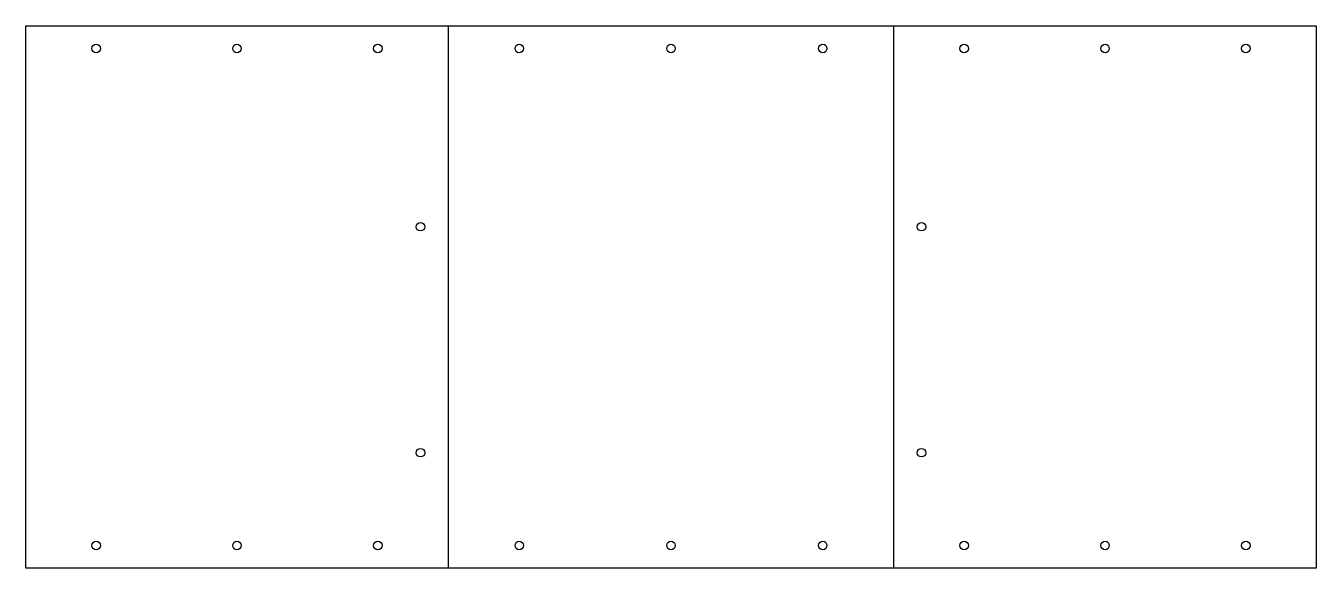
# Model space of a CAD drawing. Header units: millimetres. Extents: x -167 to 348, y 0 to 216.
import ezdxf

# ---------------------------------------------------------------- set-up
doc = ezdxf.new("R2010")
doc.units = ezdxf.units.MM
doc.layers.add('u_body', color=7, linetype='CONTINUOUS')

msp = doc.modelspace()

# ---------------------------------------------------------------- linework, layer by layer
at = {"layer": 'u_body'}
for p, q in [((-166.61, 0), (-166.61, 216)), ((-166.61, 216), (-0.34, 216)), ((-0.34, 216), (4, 216)), ((1.83, 0), (1.83, 216)), ((4, 216), (176.9, 216)), ((176.9, 216), (181.24, 216)), ((179.07, 216), (179.07, 0)), ((181.24, 216), (347.51, 216)), ((347.51, 216), (347.51, 0)), ((-0.34, 0), (-166.61, 0)), ((4, 0), (-0.34, 0)), ((176.9, 0), (4, 0)), ((181.24, 0), (176.9, 0)), ((347.51, 0), (181.24, 0))]:
    msp.add_line(p, q, dxfattribs=at)
for centre in [(-138.61, 207), (-82.47, 207), (-26.34, 207), (30, 207), (90.45, 207), (150.9, 207), (207.24, 207), (263.37, 207), (319.51, 207), (-9.34, 136), (190.24, 136), (-9.34, 46), (190.24, 46), (-138.61, 9), (-82.47, 9), (-26.34, 9), (30, 9), (90.45, 9), (150.9, 9), (207.24, 9), (263.37, 9), (319.51, 9)]:
    msp.add_circle(centre, 1.7, dxfattribs=at)

doc.saveas('drawing.dxf')
